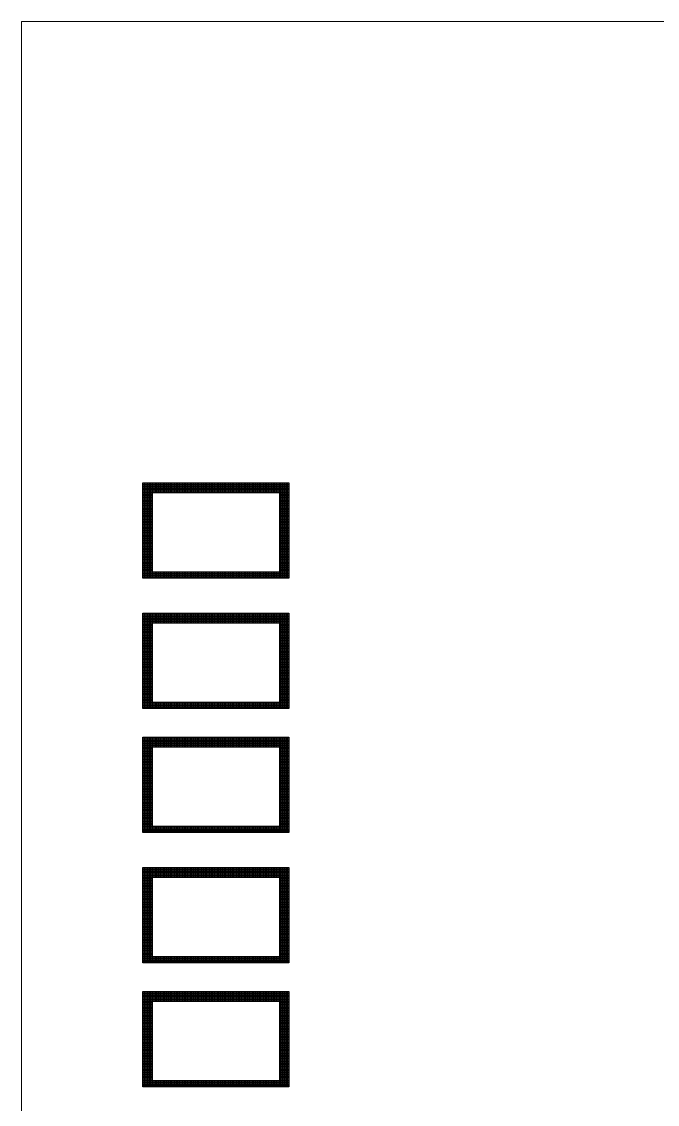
# Model space of a CAD drawing. Header units: millimetres. Extents: x 43.3 to 83.3, y 94.2 to 164.2.
# Drawn here: x 43.29 to 63.29, y 130.15 to 164.21 of the extents above; entities that cross this region are included whole.
import ezdxf

# ---------------------------------------------------------------- set-up
doc = ezdxf.new("R2010")
doc.units = ezdxf.units.MM
doc.layers.add('Adhesion Layer', color=52, linetype='Continuous')

msp = doc.modelspace()

# ---------------------------------------------------------------- linework, layer by layer
at = {"layer": 'Adhesion Layer', "linetype": 'Continuous', "lineweight": 0}
for p, q in [((43.292, 94.211), (43.292, 164.211)), ((43.292, 164.211), (83.292, 164.211))]:
    msp.add_line(p, q, dxfattribs=at)
at = {"layer": 'Adhesion Layer'}
for p, q in [((47.1, 146.7), (47.1, 149.7)), ((47.1, 149.7), (51.7, 149.7)), ((47.1, 149.65), (51.7, 149.65)), ((47.1, 149.6), (51.7, 149.6)), ((47.1, 149.55), (51.7, 149.55)), ((47.15, 149.7), (47.15, 146.7)), ((47.2, 149.7), (47.2, 146.7)), ((47.25, 149.7), (47.25, 146.7)), ((47.3, 149.7), (47.3, 146.7)), ((47.35, 149.7), (47.35, 146.7)), ((47.4, 149.7), (47.4, 146.7)), ((47.45, 149.7), (47.45, 149.4)), ((47.5, 149.7), (47.5, 149.4)), ((47.55, 149.7), (47.55, 149.4)), ((47.6, 149.7), (47.6, 149.4)), ((47.65, 149.7), (47.65, 149.4)), ((47.7, 149.7), (47.7, 149.4)), ((47.75, 149.7), (47.75, 149.4)), ((47.8, 149.7), (47.8, 149.4)), ((47.85, 149.7), (47.85, 149.4)), ((47.9, 149.7), (47.9, 149.4)), ((47.95, 149.7), (47.95, 149.4)), ((48, 149.7), (48, 149.4)), ((48.05, 149.7), (48.05, 149.4)), ((48.1, 149.7), (48.1, 149.4)), ((48.15, 149.7), (48.15, 149.4)), ((48.2, 149.7), (48.2, 149.4)), ((48.25, 149.7), (48.25, 149.4)), ((48.3, 149.7), (48.3, 149.4)), ((48.35, 149.7), (48.35, 149.4)), ((48.4, 149.7), (48.4, 149.4)), ((48.45, 149.7), (48.45, 149.4)), ((48.5, 149.7), (48.5, 149.4)), ((48.55, 149.7), (48.55, 149.4)), ((48.6, 149.7), (48.6, 149.4)), ((48.65, 149.7), (48.65, 149.4)), ((48.7, 149.7), (48.7, 149.4)), ((48.75, 149.7), (48.75, 149.4)), ((48.8, 149.7), (48.8, 149.4)), ((48.85, 149.7), (48.85, 149.4)), ((48.9, 149.7), (48.9, 149.4)), ((48.95, 149.7), (48.95, 149.4)), ((49, 149.7), (49, 149.4)), ((49.05, 149.7), (49.05, 149.4)), ((49.1, 149.7), (49.1, 149.4)), ((49.15, 149.7), (49.15, 149.4)), ((49.2, 149.7), (49.2, 149.4)), ((49.25, 149.7), (49.25, 149.4)), ((49.3, 149.7), (49.3, 149.4)), ((49.35, 149.7), (49.35, 149.4)), ((49.4, 149.7), (49.4, 149.4)), ((49.45, 149.7), (49.45, 149.4)), ((49.5, 149.7), (49.5, 149.4)), ((49.55, 149.7), (49.55, 149.4)), ((49.6, 149.7), (49.6, 149.4)), ((49.65, 149.7), (49.65, 149.4)), ((49.7, 149.7), (49.7, 149.4)), ((49.75, 149.7), (49.75, 149.4)), ((49.8, 149.7), (49.8, 149.4)), ((49.85, 149.7), (49.85, 149.4)), ((49.9, 149.7), (49.9, 149.4)), ((49.95, 149.7), (49.95, 149.4)), ((50, 149.7), (50, 149.4)), ((50.05, 149.7), (50.05, 149.4)), ((50.1, 149.7), (50.1, 149.4)), ((50.15, 149.7), (50.15, 149.4)), ((50.2, 149.7), (50.2, 149.4)), ((50.25, 149.7), (50.25, 149.4)), ((50.3, 149.7), (50.3, 149.4)), ((50.35, 149.7), (50.35, 149.4)), ((50.4, 149.7), (50.4, 149.4)), ((50.45, 149.7), (50.45, 149.4)), ((50.5, 149.7), (50.5, 149.4)), ((50.55, 149.7), (50.55, 149.4)), ((50.6, 149.7), (50.6, 149.4)), ((50.65, 149.7), (50.65, 149.4)), ((50.7, 149.7), (50.7, 149.4)), ((50.75, 149.7), (50.75, 149.4)), ((50.8, 149.7), (50.8, 149.4)), ((50.85, 149.7), (50.85, 149.4)), ((50.9, 149.7), (50.9, 149.4)), ((50.95, 149.7), (50.95, 149.4)), ((51, 149.7), (51, 149.4)), ((51.05, 149.7), (51.05, 149.4)), ((51.1, 149.7), (51.1, 149.4)), ((51.15, 149.7), (51.15, 149.4)), ((51.2, 149.7), (51.2, 149.4)), ((51.25, 149.7), (51.25, 149.4)), ((51.3, 149.7), (51.3, 149.4)), ((51.35, 149.7), (51.35, 149.4)), ((51.4, 149.7), (51.4, 146.7)), ((51.45, 149.7), (51.45, 146.7)), ((51.5, 149.7), (51.5, 146.7)), ((51.55, 149.7), (51.55, 146.7)), ((51.6, 149.7), (51.6, 146.7)), ((51.65, 149.7), (51.65, 146.7)), ((51.7, 149.7), (51.7, 146.7)), ((47.1, 149.5), (51.7, 149.5)), ((47.1, 149.45), (51.7, 149.45)), ((47.1, 149.4), (51.7, 149.4)), ((47.1, 149.35), (47.4, 149.35)), ((47.1, 149.3), (47.4, 149.3)), ((47.1, 149.25), (47.4, 149.25)), ((47.1, 149.2), (47.4, 149.2)), ((51.4, 149.35), (51.7, 149.35)), ((51.4, 149.3), (51.7, 149.3)), ((51.4, 149.25), (51.7, 149.25)), ((51.4, 149.2), (51.7, 149.2)), ((47.1, 149.15), (47.4, 149.15)), ((47.1, 149.1), (47.4, 149.1)), ((47.1, 149.05), (47.4, 149.05)), ((47.1, 149), (47.4, 149)), ((47.1, 148.95), (47.4, 148.95)), ((47.1, 148.9), (47.4, 148.9)), ((47.1, 148.85), (47.4, 148.85)), ((51.4, 149.15), (51.7, 149.15)), ((51.4, 149.1), (51.7, 149.1)), ((51.4, 149.05), (51.7, 149.05)), ((51.4, 149), (51.7, 149)), ((51.4, 148.95), (51.7, 148.95)), ((51.4, 148.9), (51.7, 148.9)), ((51.4, 148.85), (51.7, 148.85)), ((47.1, 148.8), (47.4, 148.8)), ((47.1, 148.75), (47.4, 148.75)), ((47.1, 148.7), (47.4, 148.7)), ((47.1, 148.65), (47.4, 148.65)), ((47.1, 148.6), (47.4, 148.6)), ((47.1, 148.55), (47.4, 148.55)), ((51.4, 148.8), (51.7, 148.8)), ((51.4, 148.75), (51.7, 148.75)), ((51.4, 148.7), (51.7, 148.7)), ((51.4, 148.65), (51.7, 148.65)), ((51.4, 148.6), (51.7, 148.6)), ((51.4, 148.55), (51.7, 148.55)), ((47.1, 148.5), (47.4, 148.5)), ((47.1, 148.45), (47.4, 148.45)), ((47.1, 148.4), (47.4, 148.4)), ((47.1, 148.35), (47.4, 148.35)), ((47.1, 148.3), (47.4, 148.3)), ((47.1, 148.25), (47.4, 148.25)), ((47.1, 148.2), (47.4, 148.2)), ((51.4, 148.5), (51.7, 148.5)), ((51.4, 148.45), (51.7, 148.45)), ((51.4, 148.4), (51.7, 148.4)), ((51.4, 148.35), (51.7, 148.35)), ((51.4, 148.3), (51.7, 148.3)), ((51.4, 148.25), (51.7, 148.25)), ((51.4, 148.2), (51.7, 148.2)), ((47.1, 148.15), (47.4, 148.15)), ((47.1, 148.1), (47.4, 148.1)), ((47.1, 148.05), (47.4, 148.05)), ((47.1, 148), (47.4, 148)), ((47.1, 147.95), (47.4, 147.95)), ((47.1, 147.9), (47.4, 147.9)), ((47.1, 147.85), (47.4, 147.85)), ((51.4, 148.15), (51.7, 148.15)), ((51.4, 148.1), (51.7, 148.1)), ((51.4, 148.05), (51.7, 148.05)), ((51.4, 148), (51.7, 148)), ((51.4, 147.95), (51.7, 147.95)), ((51.4, 147.9), (51.7, 147.9)), ((51.4, 147.85), (51.7, 147.85)), ((47.1, 147.8), (47.4, 147.8)), ((47.1, 147.75), (47.4, 147.75)), ((47.1, 147.7), (47.4, 147.7)), ((47.1, 147.65), (47.4, 147.65)), ((47.1, 147.6), (47.4, 147.6)), ((47.1, 147.55), (47.4, 147.55)), ((47.1, 147.5), (47.4, 147.5)), ((51.4, 147.8), (51.7, 147.8)), ((51.4, 147.75), (51.7, 147.75)), ((51.4, 147.7), (51.7, 147.7)), ((51.4, 147.65), (51.7, 147.65)), ((51.4, 147.6), (51.7, 147.6)), ((51.4, 147.55), (51.7, 147.55)), ((51.4, 147.5), (51.7, 147.5)), ((47.1, 147.45), (47.4, 147.45)), ((47.1, 147.4), (47.4, 147.4)), ((47.1, 147.35), (47.4, 147.35)), ((47.1, 147.3), (47.4, 147.3)), ((47.1, 147.25), (47.4, 147.25)), ((47.1, 147.2), (47.4, 147.2)), ((47.1, 147.15), (47.4, 147.15)), ((51.4, 147.45), (51.7, 147.45)), ((51.4, 147.4), (51.7, 147.4)), ((51.4, 147.35), (51.7, 147.35)), ((51.4, 147.3), (51.7, 147.3)), ((51.4, 147.25), (51.7, 147.25)), ((51.4, 147.2), (51.7, 147.2)), ((51.4, 147.15), (51.7, 147.15)), ((47.1, 147.1), (47.4, 147.1)), ((47.1, 147.05), (47.4, 147.05)), ((47.1, 147), (47.4, 147)), ((47.1, 146.95), (47.4, 146.95)), ((47.1, 146.9), (51.7, 146.9)), ((47.1, 146.85), (51.7, 146.85)), ((47.45, 146.9), (47.45, 146.7)), ((47.5, 146.9), (47.5, 146.7)), ((47.55, 146.9), (47.55, 146.7)), ((47.6, 146.9), (47.6, 146.7)), ((47.65, 146.9), (47.65, 146.7)), ((47.7, 146.9), (47.7, 146.7)), ((47.75, 146.9), (47.75, 146.7)), ((47.8, 146.9), (47.8, 146.7)), ((47.85, 146.9), (47.85, 146.7)), ((47.9, 146.9), (47.9, 146.7)), ((47.95, 146.9), (47.95, 146.7)), ((48, 146.9), (48, 146.7)), ((48.05, 146.9), (48.05, 146.7)), ((48.1, 146.9), (48.1, 146.7)), ((48.15, 146.9), (48.15, 146.7)), ((48.2, 146.9), (48.2, 146.7)), ((48.25, 146.9), (48.25, 146.7)), ((48.3, 146.9), (48.3, 146.7)), ((48.35, 146.9), (48.35, 146.7)), ((48.4, 146.9), (48.4, 146.7)), ((48.45, 146.9), (48.45, 146.7)), ((48.5, 146.9), (48.5, 146.7)), ((48.55, 146.9), (48.55, 146.7)), ((48.6, 146.9), (48.6, 146.7)), ((48.65, 146.9), (48.65, 146.7)), ((48.7, 146.9), (48.7, 146.7)), ((48.75, 146.9), (48.75, 146.7)), ((48.8, 146.9), (48.8, 146.7)), ((48.85, 146.9), (48.85, 146.7)), ((48.9, 146.9), (48.9, 146.7)), ((48.95, 146.9), (48.95, 146.7)), ((49, 146.9), (49, 146.7)), ((49.05, 146.9), (49.05, 146.7)), ((49.1, 146.9), (49.1, 146.7)), ((49.15, 146.9), (49.15, 146.7)), ((49.2, 146.9), (49.2, 146.7)), ((49.25, 146.9), (49.25, 146.7)), ((49.3, 146.9), (49.3, 146.7)), ((49.35, 146.9), (49.35, 146.7)), ((49.4, 146.9), (49.4, 146.7)), ((49.45, 146.9), (49.45, 146.7)), ((49.5, 146.9), (49.5, 146.7)), ((49.55, 146.9), (49.55, 146.7)), ((49.6, 146.9), (49.6, 146.7)), ((49.65, 146.9), (49.65, 146.7)), ((49.7, 146.9), (49.7, 146.7)), ((49.75, 146.9), (49.75, 146.7)), ((49.8, 146.9), (49.8, 146.7)), ((49.85, 146.9), (49.85, 146.7)), ((49.9, 146.9), (49.9, 146.7)), ((49.95, 146.9), (49.95, 146.7)), ((50, 146.9), (50, 146.7)), ((50.05, 146.9), (50.05, 146.7)), ((50.1, 146.9), (50.1, 146.7)), ((50.15, 146.9), (50.15, 146.7)), ((50.2, 146.9), (50.2, 146.7)), ((50.25, 146.9), (50.25, 146.7)), ((50.3, 146.9), (50.3, 146.7)), ((50.35, 146.9), (50.35, 146.7)), ((50.4, 146.9), (50.4, 146.7)), ((50.45, 146.9), (50.45, 146.7)), ((50.5, 146.9), (50.5, 146.7)), ((50.55, 146.9), (50.55, 146.7)), ((50.6, 146.9), (50.6, 146.7)), ((50.65, 146.9), (50.65, 146.7)), ((50.7, 146.9), (50.7, 146.7)), ((50.75, 146.9), (50.75, 146.7)), ((50.8, 146.9), (50.8, 146.7)), ((50.85, 146.9), (50.85, 146.7)), ((50.9, 146.9), (50.9, 146.7)), ((50.95, 146.9), (50.95, 146.7)), ((51, 146.9), (51, 146.7)), ((51.05, 146.9), (51.05, 146.7)), ((51.1, 146.9), (51.1, 146.7)), ((51.15, 146.9), (51.15, 146.7)), ((51.2, 146.9), (51.2, 146.7)), ((51.25, 146.9), (51.25, 146.7)), ((51.3, 146.9), (51.3, 146.7)), ((51.35, 146.9), (51.35, 146.7)), ((51.4, 147.1), (51.7, 147.1)), ((51.4, 147.05), (51.7, 147.05)), ((51.4, 147), (51.7, 147)), ((51.4, 146.95), (51.7, 146.95)), ((47.1, 146.8), (51.7, 146.8)), ((47.1, 146.75), (51.7, 146.75)), ((51.7, 146.7), (47.1, 146.7)), ((47.1, 142.6), (47.1, 145.6)), ((47.1, 145.6), (51.7, 145.6)), ((47.1, 145.55), (51.7, 145.55)), ((47.1, 145.5), (51.7, 145.5)), ((47.1, 145.45), (51.7, 145.45)), ((47.15, 145.6), (47.15, 142.6)), ((47.2, 145.6), (47.2, 142.6)), ((47.25, 145.6), (47.25, 142.6)), ((47.3, 145.6), (47.3, 142.6)), ((47.35, 145.6), (47.35, 142.6)), ((47.4, 145.6), (47.4, 142.6)), ((47.45, 145.6), (47.45, 145.3)), ((47.5, 145.6), (47.5, 145.3)), ((47.55, 145.6), (47.55, 145.3)), ((47.6, 145.6), (47.6, 145.3)), ((47.65, 145.6), (47.65, 145.3)), ((47.7, 145.6), (47.7, 145.3)), ((47.75, 145.6), (47.75, 145.3)), ((47.8, 145.6), (47.8, 145.3)), ((47.85, 145.6), (47.85, 145.3)), ((47.9, 145.6), (47.9, 145.3)), ((47.95, 145.6), (47.95, 145.3)), ((48, 145.6), (48, 145.3)), ((48.05, 145.6), (48.05, 145.3)), ((48.1, 145.6), (48.1, 145.3)), ((48.15, 145.6), (48.15, 145.3)), ((48.2, 145.6), (48.2, 145.3)), ((48.25, 145.6), (48.25, 145.3)), ((48.3, 145.6), (48.3, 145.3)), ((48.35, 145.6), (48.35, 145.3)), ((48.4, 145.6), (48.4, 145.3)), ((48.45, 145.6), (48.45, 145.3)), ((48.5, 145.6), (48.5, 145.3)), ((48.55, 145.6), (48.55, 145.3)), ((48.6, 145.6), (48.6, 145.3)), ((48.65, 145.6), (48.65, 145.3)), ((48.7, 145.6), (48.7, 145.3)), ((48.75, 145.6), (48.75, 145.3)), ((48.8, 145.6), (48.8, 145.3)), ((48.85, 145.6), (48.85, 145.3)), ((48.9, 145.6), (48.9, 145.3)), ((48.95, 145.6), (48.95, 145.3)), ((49, 145.6), (49, 145.3)), ((49.05, 145.6), (49.05, 145.3)), ((49.1, 145.6), (49.1, 145.3)), ((49.15, 145.6), (49.15, 145.3)), ((49.2, 145.6), (49.2, 145.3)), ((49.25, 145.6), (49.25, 145.3)), ((49.3, 145.6), (49.3, 145.3)), ((49.35, 145.6), (49.35, 145.3)), ((49.4, 145.6), (49.4, 145.3)), ((49.45, 145.6), (49.45, 145.3)), ((49.5, 145.6), (49.5, 145.3)), ((49.55, 145.6), (49.55, 145.3)), ((49.6, 145.6), (49.6, 145.3)), ((49.65, 145.6), (49.65, 145.3)), ((49.7, 145.6), (49.7, 145.3)), ((49.75, 145.6), (49.75, 145.3)), ((49.8, 145.6), (49.8, 145.3)), ((49.85, 145.6), (49.85, 145.3)), ((49.9, 145.6), (49.9, 145.3)), ((49.95, 145.6), (49.95, 145.3)), ((50, 145.6), (50, 145.3)), ((50.05, 145.6), (50.05, 145.3)), ((50.1, 145.6), (50.1, 145.3)), ((50.15, 145.6), (50.15, 145.3)), ((50.2, 145.6), (50.2, 145.3)), ((50.25, 145.6), (50.25, 145.3)), ((50.3, 145.6), (50.3, 145.3)), ((50.35, 145.6), (50.35, 145.3)), ((50.4, 145.6), (50.4, 145.3)), ((50.45, 145.6), (50.45, 145.3)), ((50.5, 145.6), (50.5, 145.3)), ((50.55, 145.6), (50.55, 145.3)), ((50.6, 145.6), (50.6, 145.3)), ((50.65, 145.6), (50.65, 145.3)), ((50.7, 145.6), (50.7, 145.3)), ((50.75, 145.6), (50.75, 145.3)), ((50.8, 145.6), (50.8, 145.3)), ((50.85, 145.6), (50.85, 145.3)), ((50.9, 145.6), (50.9, 145.3)), ((50.95, 145.6), (50.95, 145.3)), ((51, 145.6), (51, 145.3)), ((51.05, 145.6), (51.05, 145.3)), ((51.1, 145.6), (51.1, 145.3)), ((51.15, 145.6), (51.15, 145.3)), ((51.2, 145.6), (51.2, 145.3)), ((51.25, 145.6), (51.25, 145.3)), ((51.3, 145.6), (51.3, 145.3)), ((51.35, 145.6), (51.35, 145.3)), ((51.4, 145.6), (51.4, 142.6)), ((51.45, 145.6), (51.45, 142.6)), ((51.5, 145.6), (51.5, 142.6)), ((51.55, 145.6), (51.55, 142.6)), ((51.6, 145.6), (51.6, 142.6)), ((51.65, 145.6), (51.65, 142.6)), ((51.7, 145.6), (51.7, 142.6)), ((47.1, 145.4), (51.7, 145.4)), ((47.1, 145.35), (51.7, 145.35)), ((47.1, 145.3), (51.7, 145.3)), ((47.1, 145.25), (47.4, 145.25)), ((47.1, 145.2), (47.4, 145.2)), ((47.1, 145.15), (47.4, 145.15)), ((47.1, 145.1), (47.4, 145.1)), ((51.4, 145.25), (51.7, 145.25)), ((51.4, 145.2), (51.7, 145.2)), ((51.4, 145.15), (51.7, 145.15)), ((51.4, 145.1), (51.7, 145.1)), ((47.1, 145.05), (47.4, 145.05)), ((47.1, 145), (47.4, 145)), ((47.1, 144.95), (47.4, 144.95)), ((47.1, 144.9), (47.4, 144.9)), ((47.1, 144.85), (47.4, 144.85)), ((47.1, 144.8), (47.4, 144.8)), ((51.4, 145.05), (51.7, 145.05)), ((51.4, 145), (51.7, 145)), ((51.4, 144.95), (51.7, 144.95)), ((51.4, 144.9), (51.7, 144.9)), ((51.4, 144.85), (51.7, 144.85)), ((51.4, 144.8), (51.7, 144.8)), ((47.1, 144.75), (47.4, 144.75)), ((47.1, 144.7), (47.4, 144.7)), ((47.1, 144.65), (47.4, 144.65)), ((47.1, 144.6), (47.4, 144.6)), ((47.1, 144.55), (47.4, 144.55)), ((47.1, 144.5), (47.4, 144.5)), ((47.1, 144.45), (47.4, 144.45)), ((51.4, 144.75), (51.7, 144.75)), ((51.4, 144.7), (51.7, 144.7)), ((51.4, 144.65), (51.7, 144.65)), ((51.4, 144.6), (51.7, 144.6)), ((51.4, 144.55), (51.7, 144.55)), ((51.4, 144.5), (51.7, 144.5)), ((51.4, 144.45), (51.7, 144.45)), ((47.1, 144.4), (47.4, 144.4)), ((47.1, 144.35), (47.4, 144.35)), ((47.1, 144.3), (47.4, 144.3)), ((47.1, 144.25), (47.4, 144.25)), ((47.1, 144.2), (47.4, 144.2)), ((47.1, 144.15), (47.4, 144.15)), ((47.1, 144.1), (47.4, 144.1)), ((51.4, 144.4), (51.7, 144.4)), ((51.4, 144.35), (51.7, 144.35)), ((51.4, 144.3), (51.7, 144.3)), ((51.4, 144.25), (51.7, 144.25)), ((51.4, 144.2), (51.7, 144.2)), ((51.4, 144.15), (51.7, 144.15)), ((51.4, 144.1), (51.7, 144.1)), ((47.1, 144.05), (47.4, 144.05)), ((47.1, 144), (47.4, 144)), ((47.1, 143.95), (47.4, 143.95)), ((47.1, 143.9), (47.4, 143.9)), ((47.1, 143.85), (47.4, 143.85)), ((47.1, 143.8), (47.4, 143.8)), ((47.1, 143.75), (47.4, 143.75)), ((51.4, 144.05), (51.7, 144.05)), ((51.4, 144), (51.7, 144)), ((51.4, 143.95), (51.7, 143.95)), ((51.4, 143.9), (51.7, 143.9)), ((51.4, 143.85), (51.7, 143.85)), ((51.4, 143.8), (51.7, 143.8)), ((51.4, 143.75), (51.7, 143.75)), ((47.1, 143.7), (47.4, 143.7)), ((47.1, 143.65), (47.4, 143.65)), ((47.1, 143.6), (47.4, 143.6)), ((47.1, 143.55), (47.4, 143.55)), ((47.1, 143.5), (47.4, 143.5)), ((47.1, 143.45), (47.4, 143.45)), ((47.1, 143.4), (47.4, 143.4)), ((51.4, 143.7), (51.7, 143.7)), ((51.4, 143.65), (51.7, 143.65)), ((51.4, 143.6), (51.7, 143.6)), ((51.4, 143.55), (51.7, 143.55)), ((51.4, 143.5), (51.7, 143.5)), ((51.4, 143.45), (51.7, 143.45)), ((51.4, 143.4), (51.7, 143.4)), ((47.1, 143.35), (47.4, 143.35)), ((47.1, 143.3), (47.4, 143.3)), ((47.1, 143.25), (47.4, 143.25)), ((47.1, 143.2), (47.4, 143.2)), ((47.1, 143.15), (47.4, 143.15)), ((47.1, 143.1), (47.4, 143.1)), ((51.4, 143.35), (51.7, 143.35)), ((51.4, 143.3), (51.7, 143.3)), ((51.4, 143.25), (51.7, 143.25)), ((51.4, 143.2), (51.7, 143.2)), ((51.4, 143.15), (51.7, 143.15)), ((51.4, 143.1), (51.7, 143.1)), ((47.1, 143.05), (47.4, 143.05)), ((47.1, 143), (47.4, 143)), ((47.1, 142.95), (47.4, 142.95)), ((47.1, 142.9), (47.4, 142.9)), ((47.1, 142.85), (47.4, 142.85)), ((47.1, 142.8), (51.7, 142.8)), ((47.1, 142.75), (51.7, 142.75)), ((47.45, 142.8), (47.45, 142.6)), ((47.5, 142.8), (47.5, 142.6)), ((47.55, 142.8), (47.55, 142.6)), ((47.6, 142.8), (47.6, 142.6)), ((47.65, 142.8), (47.65, 142.6)), ((47.7, 142.8), (47.7, 142.6)), ((47.75, 142.8), (47.75, 142.6)), ((47.8, 142.8), (47.8, 142.6)), ((47.85, 142.8), (47.85, 142.6)), ((47.9, 142.8), (47.9, 142.6)), ((47.95, 142.8), (47.95, 142.6)), ((48, 142.8), (48, 142.6)), ((48.05, 142.8), (48.05, 142.6)), ((48.1, 142.8), (48.1, 142.6)), ((48.15, 142.8), (48.15, 142.6)), ((48.2, 142.8), (48.2, 142.6)), ((48.25, 142.8), (48.25, 142.6)), ((48.3, 142.8), (48.3, 142.6)), ((48.35, 142.8), (48.35, 142.6)), ((48.4, 142.8), (48.4, 142.6)), ((48.45, 142.8), (48.45, 142.6)), ((48.5, 142.8), (48.5, 142.6)), ((48.55, 142.8), (48.55, 142.6)), ((48.6, 142.8), (48.6, 142.6)), ((48.65, 142.8), (48.65, 142.6)), ((48.7, 142.8), (48.7, 142.6)), ((48.75, 142.8), (48.75, 142.6)), ((48.8, 142.8), (48.8, 142.6)), ((48.85, 142.8), (48.85, 142.6)), ((48.9, 142.8), (48.9, 142.6)), ((48.95, 142.8), (48.95, 142.6)), ((49, 142.8), (49, 142.6)), ((49.05, 142.8), (49.05, 142.6)), ((49.1, 142.8), (49.1, 142.6)), ((49.15, 142.8), (49.15, 142.6)), ((49.2, 142.8), (49.2, 142.6)), ((49.25, 142.8), (49.25, 142.6)), ((49.3, 142.8), (49.3, 142.6)), ((49.35, 142.8), (49.35, 142.6)), ((49.4, 142.8), (49.4, 142.6)), ((49.45, 142.8), (49.45, 142.6)), ((49.5, 142.8), (49.5, 142.6)), ((49.55, 142.8), (49.55, 142.6)), ((49.6, 142.8), (49.6, 142.6)), ((49.65, 142.8), (49.65, 142.6)), ((49.7, 142.8), (49.7, 142.6)), ((49.75, 142.8), (49.75, 142.6)), ((49.8, 142.8), (49.8, 142.6)), ((49.85, 142.8), (49.85, 142.6)), ((49.9, 142.8), (49.9, 142.6)), ((49.95, 142.8), (49.95, 142.6)), ((50, 142.8), (50, 142.6)), ((50.05, 142.8), (50.05, 142.6)), ((50.1, 142.8), (50.1, 142.6)), ((50.15, 142.8), (50.15, 142.6)), ((50.2, 142.8), (50.2, 142.6)), ((50.25, 142.8), (50.25, 142.6)), ((50.3, 142.8), (50.3, 142.6)), ((50.35, 142.8), (50.35, 142.6)), ((50.4, 142.8), (50.4, 142.6)), ((50.45, 142.8), (50.45, 142.6)), ((50.5, 142.8), (50.5, 142.6)), ((50.55, 142.8), (50.55, 142.6)), ((50.6, 142.8), (50.6, 142.6)), ((50.65, 142.8), (50.65, 142.6)), ((50.7, 142.8), (50.7, 142.6)), ((50.75, 142.8), (50.75, 142.6)), ((50.8, 142.8), (50.8, 142.6)), ((50.85, 142.8), (50.85, 142.6)), ((50.9, 142.8), (50.9, 142.6)), ((50.95, 142.8), (50.95, 142.6)), ((51, 142.8), (51, 142.6)), ((51.05, 142.8), (51.05, 142.6)), ((51.1, 142.8), (51.1, 142.6)), ((51.15, 142.8), (51.15, 142.6)), ((51.2, 142.8), (51.2, 142.6)), ((51.25, 142.8), (51.25, 142.6)), ((51.3, 142.8), (51.3, 142.6)), ((51.35, 142.8), (51.35, 142.6)), ((51.4, 143.05), (51.7, 143.05)), ((51.4, 143), (51.7, 143)), ((51.4, 142.95), (51.7, 142.95)), ((51.4, 142.9), (51.7, 142.9)), ((51.4, 142.85), (51.7, 142.85)), ((47.1, 142.7), (51.7, 142.7)), ((47.1, 142.65), (51.7, 142.65)), ((51.7, 142.6), (47.1, 142.6)), ((47.1, 138.7), (47.1, 141.7)), ((47.1, 141.7), (51.7, 141.7)), ((47.15, 141.7), (47.15, 138.7)), ((47.2, 141.7), (47.2, 138.7)), ((47.25, 141.7), (47.25, 138.7)), ((47.3, 141.7), (47.3, 138.7)), ((47.35, 141.7), (47.35, 138.7)), ((47.4, 141.7), (47.4, 138.7)), ((47.45, 141.7), (47.45, 141.4)), ((47.5, 141.7), (47.5, 141.4)), ((47.55, 141.7), (47.55, 141.4)), ((47.6, 141.7), (47.6, 141.4)), ((47.65, 141.7), (47.65, 141.4)), ((47.7, 141.7), (47.7, 141.4)), ((47.75, 141.7), (47.75, 141.4)), ((47.8, 141.7), (47.8, 141.4)), ((47.85, 141.7), (47.85, 141.4)), ((47.9, 141.7), (47.9, 141.4)), ((47.95, 141.7), (47.95, 141.4)), ((48, 141.7), (48, 141.4)), ((48.05, 141.7), (48.05, 141.4)), ((48.1, 141.7), (48.1, 141.4)), ((48.15, 141.7), (48.15, 141.4)), ((48.2, 141.7), (48.2, 141.4)), ((48.25, 141.7), (48.25, 141.4)), ((48.3, 141.7), (48.3, 141.4)), ((48.35, 141.7), (48.35, 141.4)), ((48.4, 141.7), (48.4, 141.4)), ((48.45, 141.7), (48.45, 141.4)), ((48.5, 141.7), (48.5, 141.4)), ((48.55, 141.7), (48.55, 141.4)), ((48.6, 141.7), (48.6, 141.4)), ((48.65, 141.7), (48.65, 141.4)), ((48.7, 141.7), (48.7, 141.4)), ((48.75, 141.7), (48.75, 141.4)), ((48.8, 141.7), (48.8, 141.4)), ((48.85, 141.7), (48.85, 141.4)), ((48.9, 141.7), (48.9, 141.4)), ((48.95, 141.7), (48.95, 141.4)), ((49, 141.7), (49, 141.4)), ((49.05, 141.7), (49.05, 141.4)), ((49.1, 141.7), (49.1, 141.4)), ((49.15, 141.7), (49.15, 141.4)), ((49.2, 141.7), (49.2, 141.4)), ((49.25, 141.7), (49.25, 141.4)), ((49.3, 141.7), (49.3, 141.4)), ((49.35, 141.7), (49.35, 141.4)), ((49.4, 141.7), (49.4, 141.4)), ((49.45, 141.7), (49.45, 141.4)), ((49.5, 141.7), (49.5, 141.4)), ((49.55, 141.7), (49.55, 141.4)), ((49.6, 141.7), (49.6, 141.4)), ((49.65, 141.7), (49.65, 141.4)), ((49.7, 141.7), (49.7, 141.4)), ((49.75, 141.7), (49.75, 141.4)), ((49.8, 141.7), (49.8, 141.4)), ((49.85, 141.7), (49.85, 141.4)), ((49.9, 141.7), (49.9, 141.4)), ((49.95, 141.7), (49.95, 141.4)), ((50, 141.7), (50, 141.4)), ((50.05, 141.7), (50.05, 141.4)), ((50.1, 141.7), (50.1, 141.4)), ((50.15, 141.7), (50.15, 141.4)), ((50.2, 141.7), (50.2, 141.4)), ((50.25, 141.7), (50.25, 141.4)), ((50.3, 141.7), (50.3, 141.4)), ((50.35, 141.7), (50.35, 141.4)), ((50.4, 141.7), (50.4, 141.4)), ((50.45, 141.7), (50.45, 141.4)), ((50.5, 141.7), (50.5, 141.4)), ((50.55, 141.7), (50.55, 141.4)), ((50.6, 141.7), (50.6, 141.4)), ((50.65, 141.7), (50.65, 141.4)), ((50.7, 141.7), (50.7, 141.4)), ((50.75, 141.7), (50.75, 141.4)), ((50.8, 141.7), (50.8, 141.4)), ((50.85, 141.7), (50.85, 141.4)), ((50.9, 141.7), (50.9, 141.4)), ((50.95, 141.7), (50.95, 141.4)), ((51, 141.7), (51, 141.4)), ((51.05, 141.7), (51.05, 141.4)), ((51.1, 141.7), (51.1, 141.4)), ((51.15, 141.7), (51.15, 141.4)), ((51.2, 141.7), (51.2, 141.4)), ((51.25, 141.7), (51.25, 141.4)), ((51.3, 141.7), (51.3, 141.4)), ((51.35, 141.7), (51.35, 141.4)), ((51.4, 141.7), (51.4, 138.7)), ((51.45, 141.7), (51.45, 138.7)), ((51.5, 141.7), (51.5, 138.7)), ((51.55, 141.7), (51.55, 138.7)), ((51.6, 141.7), (51.6, 138.7)), ((51.65, 141.7), (51.65, 138.7)), ((51.7, 141.7), (51.7, 138.7)), ((47.1, 141.65), (51.7, 141.65)), ((47.1, 141.6), (51.7, 141.6)), ((47.1, 141.55), (51.7, 141.55)), ((47.1, 141.5), (51.7, 141.5)), ((47.1, 141.45), (51.7, 141.45)), ((47.1, 141.4), (51.7, 141.4)), ((47.1, 141.35), (47.4, 141.35)), ((47.1, 141.3), (47.4, 141.3)), ((47.1, 141.25), (47.4, 141.25)), ((47.1, 141.2), (47.4, 141.2)), ((47.1, 141.15), (47.4, 141.15)), ((47.1, 141.1), (47.4, 141.1)), ((47.1, 141.05), (47.4, 141.05)), ((51.4, 141.35), (51.7, 141.35)), ((51.4, 141.3), (51.7, 141.3)), ((51.4, 141.25), (51.7, 141.25)), ((51.4, 141.2), (51.7, 141.2)), ((51.4, 141.15), (51.7, 141.15)), ((51.4, 141.1), (51.7, 141.1)), ((51.4, 141.05), (51.7, 141.05)), ((47.1, 141), (47.4, 141)), ((47.1, 140.95), (47.4, 140.95)), ((47.1, 140.9), (47.4, 140.9)), ((47.1, 140.85), (47.4, 140.85)), ((47.1, 140.8), (47.4, 140.8)), ((47.1, 140.75), (47.4, 140.75)), ((47.1, 140.7), (47.4, 140.7)), ((51.4, 141), (51.7, 141)), ((51.4, 140.95), (51.7, 140.95)), ((51.4, 140.9), (51.7, 140.9)), ((51.4, 140.85), (51.7, 140.85)), ((51.4, 140.8), (51.7, 140.8)), ((51.4, 140.75), (51.7, 140.75)), ((51.4, 140.7), (51.7, 140.7)), ((47.1, 140.65), (47.4, 140.65)), ((47.1, 140.6), (47.4, 140.6)), ((47.1, 140.55), (47.4, 140.55)), ((47.1, 140.5), (47.4, 140.5)), ((47.1, 140.45), (47.4, 140.45)), ((47.1, 140.4), (47.4, 140.4)), ((47.1, 140.35), (47.4, 140.35)), ((51.4, 140.65), (51.7, 140.65)), ((51.4, 140.6), (51.7, 140.6)), ((51.4, 140.55), (51.7, 140.55)), ((51.4, 140.5), (51.7, 140.5)), ((51.4, 140.45), (51.7, 140.45)), ((51.4, 140.4), (51.7, 140.4)), ((51.4, 140.35), (51.7, 140.35)), ((47.1, 140.3), (47.4, 140.3)), ((47.1, 140.25), (47.4, 140.25)), ((47.1, 140.2), (47.4, 140.2)), ((47.1, 140.15), (47.4, 140.15)), ((47.1, 140.1), (47.4, 140.1)), ((47.1, 140.05), (47.4, 140.05)), ((47.1, 140), (47.4, 140)), ((51.4, 140.3), (51.7, 140.3)), ((51.4, 140.25), (51.7, 140.25)), ((51.4, 140.2), (51.7, 140.2)), ((51.4, 140.15), (51.7, 140.15)), ((51.4, 140.1), (51.7, 140.1)), ((51.4, 140.05), (51.7, 140.05)), ((51.4, 140), (51.7, 140)), ((47.1, 139.95), (47.4, 139.95)), ((47.1, 139.9), (47.4, 139.9)), ((47.1, 139.85), (47.4, 139.85)), ((47.1, 139.8), (47.4, 139.8)), ((47.1, 139.75), (47.4, 139.75)), ((47.1, 139.7), (47.4, 139.7)), ((47.1, 139.65), (47.4, 139.65)), ((51.4, 139.95), (51.7, 139.95)), ((51.4, 139.9), (51.7, 139.9)), ((51.4, 139.85), (51.7, 139.85)), ((51.4, 139.8), (51.7, 139.8)), ((51.4, 139.75), (51.7, 139.75)), ((51.4, 139.7), (51.7, 139.7)), ((51.4, 139.65), (51.7, 139.65)), ((47.1, 139.6), (47.4, 139.6)), ((47.1, 139.55), (47.4, 139.55)), ((47.1, 139.5), (47.4, 139.5)), ((47.1, 139.45), (47.4, 139.45)), ((47.1, 139.4), (47.4, 139.4)), ((47.1, 139.35), (47.4, 139.35)), ((51.4, 139.6), (51.7, 139.6)), ((51.4, 139.55), (51.7, 139.55)), ((51.4, 139.5), (51.7, 139.5)), ((51.4, 139.45), (51.7, 139.45)), ((51.4, 139.4), (51.7, 139.4)), ((51.4, 139.35), (51.7, 139.35)), ((47.1, 139.3), (47.4, 139.3)), ((47.1, 139.25), (47.4, 139.25)), ((47.1, 139.2), (47.4, 139.2)), ((47.1, 139.15), (47.4, 139.15)), ((47.1, 139.1), (47.4, 139.1)), ((47.1, 139.05), (47.4, 139.05)), ((47.1, 139), (47.4, 139)), ((51.4, 139.3), (51.7, 139.3)), ((51.4, 139.25), (51.7, 139.25)), ((51.4, 139.2), (51.7, 139.2)), ((51.4, 139.15), (51.7, 139.15)), ((51.4, 139.1), (51.7, 139.1)), ((51.4, 139.05), (51.7, 139.05)), ((51.4, 139), (51.7, 139)), ((47.1, 138.95), (47.4, 138.95)), ((47.1, 138.9), (51.7, 138.9)), ((47.1, 138.85), (51.7, 138.85)), ((47.1, 138.8), (51.7, 138.8)), ((47.1, 138.75), (51.7, 138.75)), ((51.7, 138.7), (47.1, 138.7)), ((47.45, 138.9), (47.45, 138.7)), ((47.5, 138.9), (47.5, 138.7)), ((47.55, 138.9), (47.55, 138.7)), ((47.6, 138.9), (47.6, 138.7)), ((47.65, 138.9), (47.65, 138.7)), ((47.7, 138.9), (47.7, 138.7)), ((47.75, 138.9), (47.75, 138.7)), ((47.8, 138.9), (47.8, 138.7)), ((47.85, 138.9), (47.85, 138.7)), ((47.9, 138.9), (47.9, 138.7)), ((47.95, 138.9), (47.95, 138.7)), ((48, 138.9), (48, 138.7)), ((48.05, 138.9), (48.05, 138.7)), ((48.1, 138.9), (48.1, 138.7)), ((48.15, 138.9), (48.15, 138.7)), ((48.2, 138.9), (48.2, 138.7)), ((48.25, 138.9), (48.25, 138.7)), ((48.3, 138.9), (48.3, 138.7)), ((48.35, 138.9), (48.35, 138.7)), ((48.4, 138.9), (48.4, 138.7)), ((48.45, 138.9), (48.45, 138.7)), ((48.5, 138.9), (48.5, 138.7)), ((48.55, 138.9), (48.55, 138.7)), ((48.6, 138.9), (48.6, 138.7)), ((48.65, 138.9), (48.65, 138.7)), ((48.7, 138.9), (48.7, 138.7)), ((48.75, 138.9), (48.75, 138.7)), ((48.8, 138.9), (48.8, 138.7)), ((48.85, 138.9), (48.85, 138.7)), ((48.9, 138.9), (48.9, 138.7)), ((48.95, 138.9), (48.95, 138.7)), ((49, 138.9), (49, 138.7)), ((49.05, 138.9), (49.05, 138.7)), ((49.1, 138.9), (49.1, 138.7)), ((49.15, 138.9), (49.15, 138.7)), ((49.2, 138.9), (49.2, 138.7)), ((49.25, 138.9), (49.25, 138.7)), ((49.3, 138.9), (49.3, 138.7)), ((49.35, 138.9), (49.35, 138.7)), ((49.4, 138.9), (49.4, 138.7)), ((49.45, 138.9), (49.45, 138.7)), ((49.5, 138.9), (49.5, 138.7)), ((49.55, 138.9), (49.55, 138.7)), ((49.6, 138.9), (49.6, 138.7)), ((49.65, 138.9), (49.65, 138.7)), ((49.7, 138.9), (49.7, 138.7)), ((49.75, 138.9), (49.75, 138.7)), ((49.8, 138.9), (49.8, 138.7)), ((49.85, 138.9), (49.85, 138.7)), ((49.9, 138.9), (49.9, 138.7)), ((49.95, 138.9), (49.95, 138.7)), ((50, 138.9), (50, 138.7)), ((50.05, 138.9), (50.05, 138.7)), ((50.1, 138.9), (50.1, 138.7)), ((50.15, 138.9), (50.15, 138.7)), ((50.2, 138.9), (50.2, 138.7)), ((50.25, 138.9), (50.25, 138.7)), ((50.3, 138.9), (50.3, 138.7)), ((50.35, 138.9), (50.35, 138.7)), ((50.4, 138.9), (50.4, 138.7)), ((50.45, 138.9), (50.45, 138.7)), ((50.5, 138.9), (50.5, 138.7)), ((50.55, 138.9), (50.55, 138.7)), ((50.6, 138.9), (50.6, 138.7)), ((50.65, 138.9), (50.65, 138.7)), ((50.7, 138.9), (50.7, 138.7)), ((50.75, 138.9), (50.75, 138.7)), ((50.8, 138.9), (50.8, 138.7)), ((50.85, 138.9), (50.85, 138.7)), ((50.9, 138.9), (50.9, 138.7)), ((50.95, 138.9), (50.95, 138.7)), ((51, 138.9), (51, 138.7)), ((51.05, 138.9), (51.05, 138.7)), ((51.1, 138.9), (51.1, 138.7)), ((51.15, 138.9), (51.15, 138.7)), ((51.2, 138.9), (51.2, 138.7)), ((51.25, 138.9), (51.25, 138.7)), ((51.3, 138.9), (51.3, 138.7)), ((51.35, 138.9), (51.35, 138.7)), ((51.4, 138.95), (51.7, 138.95)), ((47.1, 134.6), (47.1, 137.6)), ((47.1, 137.6), (51.7, 137.6)), ((47.1, 137.55), (51.7, 137.55)), ((47.1, 137.5), (51.7, 137.5)), ((47.1, 137.45), (51.7, 137.45)), ((47.1, 137.4), (51.7, 137.4)), ((47.1, 137.35), (51.7, 137.35)), ((47.1, 137.3), (51.7, 137.3)), ((47.15, 137.6), (47.15, 134.6)), ((47.2, 137.6), (47.2, 134.6)), ((47.25, 137.6), (47.25, 134.6)), ((47.3, 137.6), (47.3, 134.6)), ((47.35, 137.6), (47.35, 134.6)), ((47.4, 137.6), (47.4, 134.6)), ((47.45, 137.6), (47.45, 137.3)), ((47.5, 137.6), (47.5, 137.3)), ((47.55, 137.6), (47.55, 137.3)), ((47.6, 137.6), (47.6, 137.3)), ((47.65, 137.6), (47.65, 137.3)), ((47.7, 137.6), (47.7, 137.3)), ((47.75, 137.6), (47.75, 137.3)), ((47.8, 137.6), (47.8, 137.3)), ((47.85, 137.6), (47.85, 137.3)), ((47.9, 137.6), (47.9, 137.3)), ((47.95, 137.6), (47.95, 137.3)), ((48, 137.6), (48, 137.3)), ((48.05, 137.6), (48.05, 137.3)), ((48.1, 137.6), (48.1, 137.3)), ((48.15, 137.6), (48.15, 137.3)), ((48.2, 137.6), (48.2, 137.3)), ((48.25, 137.6), (48.25, 137.3)), ((48.3, 137.6), (48.3, 137.3)), ((48.35, 137.6), (48.35, 137.3)), ((48.4, 137.6), (48.4, 137.3)), ((48.45, 137.6), (48.45, 137.3)), ((48.5, 137.6), (48.5, 137.3)), ((48.55, 137.6), (48.55, 137.3)), ((48.6, 137.6), (48.6, 137.3)), ((48.65, 137.6), (48.65, 137.3)), ((48.7, 137.6), (48.7, 137.3)), ((48.75, 137.6), (48.75, 137.3)), ((48.8, 137.6), (48.8, 137.3)), ((48.85, 137.6), (48.85, 137.3)), ((48.9, 137.6), (48.9, 137.3)), ((48.95, 137.6), (48.95, 137.3)), ((49, 137.6), (49, 137.3)), ((49.05, 137.6), (49.05, 137.3)), ((49.1, 137.6), (49.1, 137.3)), ((49.15, 137.6), (49.15, 137.3)), ((49.2, 137.6), (49.2, 137.3)), ((49.25, 137.6), (49.25, 137.3)), ((49.3, 137.6), (49.3, 137.3)), ((49.35, 137.6), (49.35, 137.3)), ((49.4, 137.6), (49.4, 137.3)), ((49.45, 137.6), (49.45, 137.3)), ((49.5, 137.6), (49.5, 137.3)), ((49.55, 137.6), (49.55, 137.3)), ((49.6, 137.6), (49.6, 137.3)), ((49.65, 137.6), (49.65, 137.3)), ((49.7, 137.6), (49.7, 137.3)), ((49.75, 137.6), (49.75, 137.3)), ((49.8, 137.6), (49.8, 137.3)), ((49.85, 137.6), (49.85, 137.3)), ((49.9, 137.6), (49.9, 137.3)), ((49.95, 137.6), (49.95, 137.3)), ((50, 137.6), (50, 137.3)), ((50.05, 137.6), (50.05, 137.3)), ((50.1, 137.6), (50.1, 137.3)), ((50.15, 137.6), (50.15, 137.3)), ((50.2, 137.6), (50.2, 137.3)), ((50.25, 137.6), (50.25, 137.3)), ((50.3, 137.6), (50.3, 137.3)), ((50.35, 137.6), (50.35, 137.3)), ((50.4, 137.6), (50.4, 137.3)), ((50.45, 137.6), (50.45, 137.3)), ((50.5, 137.6), (50.5, 137.3)), ((50.55, 137.6), (50.55, 137.3)), ((50.6, 137.6), (50.6, 137.3)), ((50.65, 137.6), (50.65, 137.3)), ((50.7, 137.6), (50.7, 137.3)), ((50.75, 137.6), (50.75, 137.3)), ((50.8, 137.6), (50.8, 137.3)), ((50.85, 137.6), (50.85, 137.3)), ((50.9, 137.6), (50.9, 137.3)), ((50.95, 137.6), (50.95, 137.3)), ((51, 137.6), (51, 137.3)), ((51.05, 137.6), (51.05, 137.3)), ((51.1, 137.6), (51.1, 137.3)), ((51.15, 137.6), (51.15, 137.3)), ((51.2, 137.6), (51.2, 137.3)), ((51.25, 137.6), (51.25, 137.3)), ((51.3, 137.6), (51.3, 137.3)), ((51.35, 137.6), (51.35, 137.3)), ((51.4, 137.6), (51.4, 134.6)), ((51.45, 137.6), (51.45, 134.6)), ((51.5, 137.6), (51.5, 134.6)), ((51.55, 137.6), (51.55, 134.6)), ((51.6, 137.6), (51.6, 134.6)), ((51.65, 137.6), (51.65, 134.6)), ((51.7, 137.6), (51.7, 134.6)), ((47.1, 137.25), (47.4, 137.25)), ((47.1, 137.2), (47.4, 137.2)), ((47.1, 137.15), (47.4, 137.15)), ((47.1, 137.1), (47.4, 137.1)), ((47.1, 137.05), (47.4, 137.05)), ((47.1, 137), (47.4, 137)), ((47.1, 136.95), (47.4, 136.95)), ((51.4, 137.25), (51.7, 137.25)), ((51.4, 137.2), (51.7, 137.2)), ((51.4, 137.15), (51.7, 137.15)), ((51.4, 137.1), (51.7, 137.1)), ((51.4, 137.05), (51.7, 137.05)), ((51.4, 137), (51.7, 137)), ((51.4, 136.95), (51.7, 136.95)), ((47.1, 136.9), (47.4, 136.9)), ((47.1, 136.85), (47.4, 136.85)), ((47.1, 136.8), (47.4, 136.8)), ((47.1, 136.75), (47.4, 136.75)), ((47.1, 136.7), (47.4, 136.7)), ((47.1, 136.65), (47.4, 136.65)), ((47.1, 136.6), (47.4, 136.6)), ((51.4, 136.9), (51.7, 136.9)), ((51.4, 136.85), (51.7, 136.85)), ((51.4, 136.8), (51.7, 136.8)), ((51.4, 136.75), (51.7, 136.75)), ((51.4, 136.7), (51.7, 136.7)), ((51.4, 136.65), (51.7, 136.65)), ((51.4, 136.6), (51.7, 136.6)), ((47.1, 136.55), (47.4, 136.55)), ((47.1, 136.5), (47.4, 136.5)), ((47.1, 136.45), (47.4, 136.45)), ((47.1, 136.4), (47.4, 136.4)), ((47.1, 136.35), (47.4, 136.35)), ((47.1, 136.3), (47.4, 136.3)), ((47.1, 136.25), (47.4, 136.25)), ((51.4, 136.55), (51.7, 136.55)), ((51.4, 136.5), (51.7, 136.5)), ((51.4, 136.45), (51.7, 136.45)), ((51.4, 136.4), (51.7, 136.4)), ((51.4, 136.35), (51.7, 136.35)), ((51.4, 136.3), (51.7, 136.3)), ((51.4, 136.25), (51.7, 136.25)), ((47.1, 136.2), (47.4, 136.2)), ((47.1, 136.15), (47.4, 136.15)), ((47.1, 136.1), (47.4, 136.1)), ((47.1, 136.05), (47.4, 136.05)), ((47.1, 136), (47.4, 136)), ((47.1, 135.95), (47.4, 135.95)), ((51.4, 136.2), (51.7, 136.2)), ((51.4, 136.15), (51.7, 136.15)), ((51.4, 136.1), (51.7, 136.1)), ((51.4, 136.05), (51.7, 136.05)), ((51.4, 136), (51.7, 136)), ((51.4, 135.95), (51.7, 135.95)), ((47.1, 135.9), (47.4, 135.9)), ((47.1, 135.85), (47.4, 135.85)), ((47.1, 135.8), (47.4, 135.8)), ((47.1, 135.75), (47.4, 135.75)), ((47.1, 135.7), (47.4, 135.7)), ((47.1, 135.65), (47.4, 135.65)), ((47.1, 135.6), (47.4, 135.6)), ((51.4, 135.9), (51.7, 135.9)), ((51.4, 135.85), (51.7, 135.85)), ((51.4, 135.8), (51.7, 135.8)), ((51.4, 135.75), (51.7, 135.75)), ((51.4, 135.7), (51.7, 135.7)), ((51.4, 135.65), (51.7, 135.65)), ((51.4, 135.6), (51.7, 135.6)), ((47.1, 135.55), (47.4, 135.55)), ((47.1, 135.5), (47.4, 135.5)), ((47.1, 135.45), (47.4, 135.45)), ((47.1, 135.4), (47.4, 135.4)), ((47.1, 135.35), (47.4, 135.35)), ((47.1, 135.3), (47.4, 135.3)), ((47.1, 135.25), (47.4, 135.25)), ((51.4, 135.55), (51.7, 135.55)), ((51.4, 135.5), (51.7, 135.5)), ((51.4, 135.45), (51.7, 135.45)), ((51.4, 135.4), (51.7, 135.4)), ((51.4, 135.35), (51.7, 135.35)), ((51.4, 135.3), (51.7, 135.3)), ((51.4, 135.25), (51.7, 135.25)), ((47.1, 135.2), (47.4, 135.2)), ((47.1, 135.15), (47.4, 135.15)), ((47.1, 135.1), (47.4, 135.1)), ((47.1, 135.05), (47.4, 135.05)), ((47.1, 135), (47.4, 135)), ((47.1, 134.95), (47.4, 134.95)), ((47.1, 134.9), (47.4, 134.9)), ((51.4, 135.2), (51.7, 135.2)), ((51.4, 135.15), (51.7, 135.15)), ((51.4, 135.1), (51.7, 135.1)), ((51.4, 135.05), (51.7, 135.05)), ((51.4, 135), (51.7, 135)), ((51.4, 134.95), (51.7, 134.95)), ((51.4, 134.9), (51.7, 134.9)), ((47.1, 134.85), (47.4, 134.85)), ((47.1, 134.8), (51.7, 134.8)), ((47.1, 134.75), (51.7, 134.75)), ((47.1, 134.7), (51.7, 134.7)), ((47.1, 134.65), (51.7, 134.65)), ((51.7, 134.6), (47.1, 134.6)), ((47.45, 134.8), (47.45, 134.6)), ((47.5, 134.8), (47.5, 134.6)), ((47.55, 134.8), (47.55, 134.6)), ((47.6, 134.8), (47.6, 134.6)), ((47.65, 134.8), (47.65, 134.6)), ((47.7, 134.8), (47.7, 134.6)), ((47.75, 134.8), (47.75, 134.6)), ((47.8, 134.8), (47.8, 134.6)), ((47.85, 134.8), (47.85, 134.6)), ((47.9, 134.8), (47.9, 134.6)), ((47.95, 134.8), (47.95, 134.6)), ((48, 134.8), (48, 134.6)), ((48.05, 134.8), (48.05, 134.6)), ((48.1, 134.8), (48.1, 134.6)), ((48.15, 134.8), (48.15, 134.6)), ((48.2, 134.8), (48.2, 134.6)), ((48.25, 134.8), (48.25, 134.6)), ((48.3, 134.8), (48.3, 134.6)), ((48.35, 134.8), (48.35, 134.6)), ((48.4, 134.8), (48.4, 134.6)), ((48.45, 134.8), (48.45, 134.6)), ((48.5, 134.8), (48.5, 134.6)), ((48.55, 134.8), (48.55, 134.6)), ((48.6, 134.8), (48.6, 134.6)), ((48.65, 134.8), (48.65, 134.6)), ((48.7, 134.8), (48.7, 134.6)), ((48.75, 134.8), (48.75, 134.6)), ((48.8, 134.8), (48.8, 134.6)), ((48.85, 134.8), (48.85, 134.6)), ((48.9, 134.8), (48.9, 134.6)), ((48.95, 134.8), (48.95, 134.6)), ((49, 134.8), (49, 134.6)), ((49.05, 134.8), (49.05, 134.6)), ((49.1, 134.8), (49.1, 134.6)), ((49.15, 134.8), (49.15, 134.6)), ((49.2, 134.8), (49.2, 134.6)), ((49.25, 134.8), (49.25, 134.6)), ((49.3, 134.8), (49.3, 134.6)), ((49.35, 134.8), (49.35, 134.6)), ((49.4, 134.8), (49.4, 134.6)), ((49.45, 134.8), (49.45, 134.6)), ((49.5, 134.8), (49.5, 134.6)), ((49.55, 134.8), (49.55, 134.6)), ((49.6, 134.8), (49.6, 134.6)), ((49.65, 134.8), (49.65, 134.6)), ((49.7, 134.8), (49.7, 134.6)), ((49.75, 134.8), (49.75, 134.6)), ((49.8, 134.8), (49.8, 134.6)), ((49.85, 134.8), (49.85, 134.6)), ((49.9, 134.8), (49.9, 134.6)), ((49.95, 134.8), (49.95, 134.6)), ((50, 134.8), (50, 134.6)), ((50.05, 134.8), (50.05, 134.6)), ((50.1, 134.8), (50.1, 134.6)), ((50.15, 134.8), (50.15, 134.6)), ((50.2, 134.8), (50.2, 134.6)), ((50.25, 134.8), (50.25, 134.6)), ((50.3, 134.8), (50.3, 134.6)), ((50.35, 134.8), (50.35, 134.6)), ((50.4, 134.8), (50.4, 134.6)), ((50.45, 134.8), (50.45, 134.6)), ((50.5, 134.8), (50.5, 134.6)), ((50.55, 134.8), (50.55, 134.6)), ((50.6, 134.8), (50.6, 134.6)), ((50.65, 134.8), (50.65, 134.6)), ((50.7, 134.8), (50.7, 134.6)), ((50.75, 134.8), (50.75, 134.6)), ((50.8, 134.8), (50.8, 134.6)), ((50.85, 134.8), (50.85, 134.6)), ((50.9, 134.8), (50.9, 134.6)), ((50.95, 134.8), (50.95, 134.6)), ((51, 134.8), (51, 134.6)), ((51.05, 134.8), (51.05, 134.6)), ((51.1, 134.8), (51.1, 134.6)), ((51.15, 134.8), (51.15, 134.6)), ((51.2, 134.8), (51.2, 134.6)), ((51.25, 134.8), (51.25, 134.6)), ((51.3, 134.8), (51.3, 134.6)), ((51.35, 134.8), (51.35, 134.6)), ((51.4, 134.85), (51.7, 134.85)), ((47.1, 130.7), (47.1, 133.7)), ((47.1, 133.7), (51.7, 133.7)), ((47.1, 133.65), (51.7, 133.65)), ((47.1, 133.6), (51.7, 133.6)), ((47.1, 133.55), (51.7, 133.55)), ((47.15, 133.7), (47.15, 130.7)), ((47.2, 133.7), (47.2, 130.7)), ((47.25, 133.7), (47.25, 130.7)), ((47.3, 133.7), (47.3, 130.7)), ((47.35, 133.7), (47.35, 130.7)), ((47.4, 133.7), (47.4, 130.7)), ((47.45, 133.7), (47.45, 133.4)), ((47.5, 133.7), (47.5, 133.4)), ((47.55, 133.7), (47.55, 133.4)), ((47.6, 133.7), (47.6, 133.4)), ((47.65, 133.7), (47.65, 133.4)), ((47.7, 133.7), (47.7, 133.4)), ((47.75, 133.7), (47.75, 133.4)), ((47.8, 133.7), (47.8, 133.4)), ((47.85, 133.7), (47.85, 133.4)), ((47.9, 133.7), (47.9, 133.4)), ((47.95, 133.7), (47.95, 133.4)), ((48, 133.7), (48, 133.4)), ((48.05, 133.7), (48.05, 133.4)), ((48.1, 133.7), (48.1, 133.4)), ((48.15, 133.7), (48.15, 133.4)), ((48.2, 133.7), (48.2, 133.4)), ((48.25, 133.7), (48.25, 133.4)), ((48.3, 133.7), (48.3, 133.4)), ((48.35, 133.7), (48.35, 133.4)), ((48.4, 133.7), (48.4, 133.4)), ((48.45, 133.7), (48.45, 133.4)), ((48.5, 133.7), (48.5, 133.4)), ((48.55, 133.7), (48.55, 133.4)), ((48.6, 133.7), (48.6, 133.4)), ((48.65, 133.7), (48.65, 133.4)), ((48.7, 133.7), (48.7, 133.4)), ((48.75, 133.7), (48.75, 133.4)), ((48.8, 133.7), (48.8, 133.4)), ((48.85, 133.7), (48.85, 133.4)), ((48.9, 133.7), (48.9, 133.4)), ((48.95, 133.7), (48.95, 133.4)), ((49, 133.7), (49, 133.4)), ((49.05, 133.7), (49.05, 133.4)), ((49.1, 133.7), (49.1, 133.4)), ((49.15, 133.7), (49.15, 133.4)), ((49.2, 133.7), (49.2, 133.4)), ((49.25, 133.7), (49.25, 133.4)), ((49.3, 133.7), (49.3, 133.4)), ((49.35, 133.7), (49.35, 133.4)), ((49.4, 133.7), (49.4, 133.4)), ((49.45, 133.7), (49.45, 133.4)), ((49.5, 133.7), (49.5, 133.4)), ((49.55, 133.7), (49.55, 133.4)), ((49.6, 133.7), (49.6, 133.4)), ((49.65, 133.7), (49.65, 133.4)), ((49.7, 133.7), (49.7, 133.4)), ((49.75, 133.7), (49.75, 133.4)), ((49.8, 133.7), (49.8, 133.4)), ((49.85, 133.7), (49.85, 133.4)), ((49.9, 133.7), (49.9, 133.4)), ((49.95, 133.7), (49.95, 133.4)), ((50, 133.7), (50, 133.4)), ((50.05, 133.7), (50.05, 133.4)), ((50.1, 133.7), (50.1, 133.4)), ((50.15, 133.7), (50.15, 133.4)), ((50.2, 133.7), (50.2, 133.4)), ((50.25, 133.7), (50.25, 133.4)), ((50.3, 133.7), (50.3, 133.4)), ((50.35, 133.7), (50.35, 133.4)), ((50.4, 133.7), (50.4, 133.4)), ((50.45, 133.7), (50.45, 133.4)), ((50.5, 133.7), (50.5, 133.4)), ((50.55, 133.7), (50.55, 133.4)), ((50.6, 133.7), (50.6, 133.4)), ((50.65, 133.7), (50.65, 133.4)), ((50.7, 133.7), (50.7, 133.4)), ((50.75, 133.7), (50.75, 133.4)), ((50.8, 133.7), (50.8, 133.4)), ((50.85, 133.7), (50.85, 133.4)), ((50.9, 133.7), (50.9, 133.4)), ((50.95, 133.7), (50.95, 133.4)), ((51, 133.7), (51, 133.4)), ((51.05, 133.7), (51.05, 133.4)), ((51.1, 133.7), (51.1, 133.4)), ((51.15, 133.7), (51.15, 133.4)), ((51.2, 133.7), (51.2, 133.4)), ((51.25, 133.7), (51.25, 133.4)), ((51.3, 133.7), (51.3, 133.4)), ((51.35, 133.7), (51.35, 133.4)), ((51.4, 133.7), (51.4, 130.7)), ((51.45, 133.7), (51.45, 130.7)), ((51.5, 133.7), (51.5, 130.7)), ((51.55, 133.7), (51.55, 130.7)), ((51.6, 133.7), (51.6, 130.7)), ((51.65, 133.7), (51.65, 130.7)), ((51.7, 133.7), (51.7, 130.7)), ((47.1, 133.5), (51.7, 133.5)), ((47.1, 133.45), (51.7, 133.45)), ((47.1, 133.4), (51.7, 133.4)), ((47.1, 133.35), (47.4, 133.35)), ((47.1, 133.3), (47.4, 133.3)), ((47.1, 133.25), (47.4, 133.25)), ((47.1, 133.2), (47.4, 133.2)), ((51.4, 133.35), (51.7, 133.35)), ((51.4, 133.3), (51.7, 133.3)), ((51.4, 133.25), (51.7, 133.25)), ((51.4, 133.2), (51.7, 133.2)), ((47.1, 133.15), (47.4, 133.15)), ((47.1, 133.1), (47.4, 133.1)), ((47.1, 133.05), (47.4, 133.05)), ((47.1, 133), (47.4, 133)), ((47.1, 132.95), (47.4, 132.95)), ((47.1, 132.9), (47.4, 132.9)), ((47.1, 132.85), (47.4, 132.85)), ((51.4, 133.15), (51.7, 133.15)), ((51.4, 133.1), (51.7, 133.1)), ((51.4, 133.05), (51.7, 133.05)), ((51.4, 133), (51.7, 133)), ((51.4, 132.95), (51.7, 132.95)), ((51.4, 132.9), (51.7, 132.9)), ((51.4, 132.85), (51.7, 132.85)), ((47.1, 132.8), (47.4, 132.8)), ((47.1, 132.75), (47.4, 132.75)), ((47.1, 132.7), (47.4, 132.7)), ((47.1, 132.65), (47.4, 132.65)), ((47.1, 132.6), (47.4, 132.6)), ((47.1, 132.55), (47.4, 132.55)), ((47.1, 132.5), (47.4, 132.5)), ((51.4, 132.8), (51.7, 132.8)), ((51.4, 132.75), (51.7, 132.75)), ((51.4, 132.7), (51.7, 132.7)), ((51.4, 132.65), (51.7, 132.65)), ((51.4, 132.6), (51.7, 132.6)), ((51.4, 132.55), (51.7, 132.55)), ((51.4, 132.5), (51.7, 132.5)), ((47.1, 132.45), (47.4, 132.45)), ((47.1, 132.4), (47.4, 132.4)), ((47.1, 132.35), (47.4, 132.35)), ((47.1, 132.3), (47.4, 132.3)), ((47.1, 132.25), (47.4, 132.25)), ((47.1, 132.2), (47.4, 132.2)), ((51.4, 132.45), (51.7, 132.45)), ((51.4, 132.4), (51.7, 132.4)), ((51.4, 132.35), (51.7, 132.35)), ((51.4, 132.3), (51.7, 132.3)), ((51.4, 132.25), (51.7, 132.25)), ((51.4, 132.2), (51.7, 132.2)), ((47.1, 132.15), (47.4, 132.15)), ((47.1, 132.1), (47.4, 132.1)), ((47.1, 132.05), (47.4, 132.05)), ((47.1, 132), (47.4, 132)), ((47.1, 131.95), (47.4, 131.95)), ((47.1, 131.9), (47.4, 131.9)), ((47.1, 131.85), (47.4, 131.85)), ((51.4, 132.15), (51.7, 132.15)), ((51.4, 132.1), (51.7, 132.1)), ((51.4, 132.05), (51.7, 132.05)), ((51.4, 132), (51.7, 132)), ((51.4, 131.95), (51.7, 131.95)), ((51.4, 131.9), (51.7, 131.9)), ((51.4, 131.85), (51.7, 131.85)), ((47.1, 131.8), (47.4, 131.8)), ((47.1, 131.75), (47.4, 131.75)), ((47.1, 131.7), (47.4, 131.7)), ((47.1, 131.65), (47.4, 131.65)), ((47.1, 131.6), (47.4, 131.6)), ((47.1, 131.55), (47.4, 131.55)), ((47.1, 131.5), (47.4, 131.5)), ((51.4, 131.8), (51.7, 131.8)), ((51.4, 131.75), (51.7, 131.75)), ((51.4, 131.7), (51.7, 131.7)), ((51.4, 131.65), (51.7, 131.65)), ((51.4, 131.6), (51.7, 131.6)), ((51.4, 131.55), (51.7, 131.55)), ((51.4, 131.5), (51.7, 131.5)), ((47.1, 131.45), (47.4, 131.45)), ((47.1, 131.4), (47.4, 131.4)), ((47.1, 131.35), (47.4, 131.35)), ((47.1, 131.3), (47.4, 131.3)), ((47.1, 131.25), (47.4, 131.25)), ((47.1, 131.2), (47.4, 131.2)), ((47.1, 131.15), (47.4, 131.15)), ((51.4, 131.45), (51.7, 131.45)), ((51.4, 131.4), (51.7, 131.4)), ((51.4, 131.35), (51.7, 131.35)), ((51.4, 131.3), (51.7, 131.3)), ((51.4, 131.25), (51.7, 131.25)), ((51.4, 131.2), (51.7, 131.2)), ((51.4, 131.15), (51.7, 131.15)), ((47.1, 131.1), (47.4, 131.1)), ((47.1, 131.05), (47.4, 131.05)), ((47.1, 131), (47.4, 131)), ((47.1, 130.95), (47.4, 130.95)), ((47.1, 130.9), (51.7, 130.9)), ((47.1, 130.85), (51.7, 130.85)), ((47.1, 130.8), (51.7, 130.8)), ((47.45, 130.9), (47.45, 130.7)), ((47.5, 130.9), (47.5, 130.7)), ((47.55, 130.9), (47.55, 130.7)), ((47.6, 130.9), (47.6, 130.7)), ((47.65, 130.9), (47.65, 130.7)), ((47.7, 130.9), (47.7, 130.7)), ((47.75, 130.9), (47.75, 130.7)), ((47.8, 130.9), (47.8, 130.7)), ((47.85, 130.9), (47.85, 130.7)), ((47.9, 130.9), (47.9, 130.7)), ((47.95, 130.9), (47.95, 130.7)), ((48, 130.9), (48, 130.7)), ((48.05, 130.9), (48.05, 130.7)), ((48.1, 130.9), (48.1, 130.7)), ((48.15, 130.9), (48.15, 130.7)), ((48.2, 130.9), (48.2, 130.7)), ((48.25, 130.9), (48.25, 130.7)), ((48.3, 130.9), (48.3, 130.7)), ((48.35, 130.9), (48.35, 130.7)), ((48.4, 130.9), (48.4, 130.7)), ((48.45, 130.9), (48.45, 130.7)), ((48.5, 130.9), (48.5, 130.7)), ((48.55, 130.9), (48.55, 130.7)), ((48.6, 130.9), (48.6, 130.7)), ((48.65, 130.9), (48.65, 130.7)), ((48.7, 130.9), (48.7, 130.7)), ((48.75, 130.9), (48.75, 130.7)), ((48.8, 130.9), (48.8, 130.7)), ((48.85, 130.9), (48.85, 130.7)), ((48.9, 130.9), (48.9, 130.7)), ((48.95, 130.9), (48.95, 130.7)), ((49, 130.9), (49, 130.7)), ((49.05, 130.9), (49.05, 130.7)), ((49.1, 130.9), (49.1, 130.7)), ((49.15, 130.9), (49.15, 130.7)), ((49.2, 130.9), (49.2, 130.7)), ((49.25, 130.9), (49.25, 130.7)), ((49.3, 130.9), (49.3, 130.7)), ((49.35, 130.9), (49.35, 130.7)), ((49.4, 130.9), (49.4, 130.7)), ((49.45, 130.9), (49.45, 130.7)), ((49.5, 130.9), (49.5, 130.7)), ((49.55, 130.9), (49.55, 130.7)), ((49.6, 130.9), (49.6, 130.7)), ((49.65, 130.9), (49.65, 130.7)), ((49.7, 130.9), (49.7, 130.7)), ((49.75, 130.9), (49.75, 130.7)), ((49.8, 130.9), (49.8, 130.7)), ((49.85, 130.9), (49.85, 130.7)), ((49.9, 130.9), (49.9, 130.7)), ((49.95, 130.9), (49.95, 130.7)), ((50, 130.9), (50, 130.7)), ((50.05, 130.9), (50.05, 130.7)), ((50.1, 130.9), (50.1, 130.7)), ((50.15, 130.9), (50.15, 130.7)), ((50.2, 130.9), (50.2, 130.7)), ((50.25, 130.9), (50.25, 130.7)), ((50.3, 130.9), (50.3, 130.7)), ((50.35, 130.9), (50.35, 130.7)), ((50.4, 130.9), (50.4, 130.7)), ((50.45, 130.9), (50.45, 130.7)), ((50.5, 130.9), (50.5, 130.7)), ((50.55, 130.9), (50.55, 130.7)), ((50.6, 130.9), (50.6, 130.7)), ((50.65, 130.9), (50.65, 130.7)), ((50.7, 130.9), (50.7, 130.7)), ((50.75, 130.9), (50.75, 130.7)), ((50.8, 130.9), (50.8, 130.7)), ((50.85, 130.9), (50.85, 130.7)), ((50.9, 130.9), (50.9, 130.7)), ((50.95, 130.9), (50.95, 130.7)), ((51, 130.9), (51, 130.7)), ((51.05, 130.9), (51.05, 130.7)), ((51.1, 130.9), (51.1, 130.7)), ((51.15, 130.9), (51.15, 130.7)), ((51.2, 130.9), (51.2, 130.7)), ((51.25, 130.9), (51.25, 130.7)), ((51.3, 130.9), (51.3, 130.7)), ((51.35, 130.9), (51.35, 130.7)), ((51.4, 131.1), (51.7, 131.1)), ((51.4, 131.05), (51.7, 131.05)), ((51.4, 131), (51.7, 131)), ((51.4, 130.95), (51.7, 130.95)), ((47.1, 130.75), (51.7, 130.75)), ((51.7, 130.7), (47.1, 130.7))]:
    msp.add_line(p, q, dxfattribs=at)

doc.saveas('drawing.dxf')
